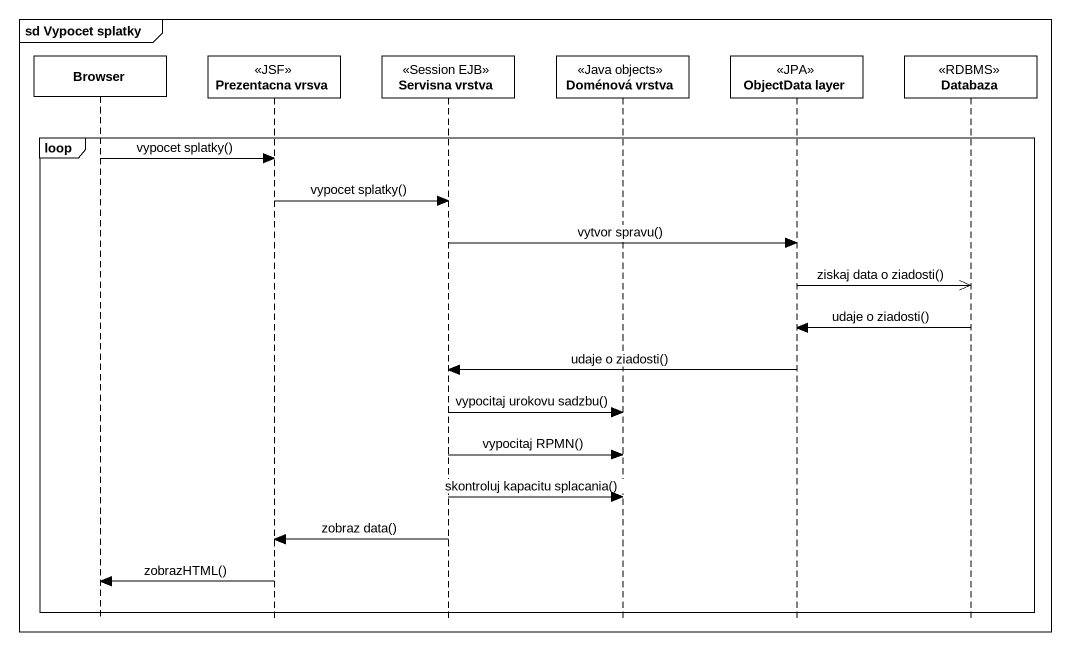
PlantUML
@startuml
mainframe sd Vypocet splatky
hide footbox
participant Browser
participant "Prezentacna vrsva" as Prezentacna_vrsva <<JSF>>
participant "Servisna vrstva" as Servisna_vrstva <<Session EJB>>
participant "Doménová vrstva" as Doménová_vrstva <<Java objects>>
participant "ObjectData layer" as ObjectData_layer <<JPA>>
participant Databaza <<RDBMS>>

loop
  Browser -> Prezentacna_vrsva : vypocet splatky()
  Prezentacna_vrsva -> Servisna_vrstva : vypocet splatky()
  Servisna_vrstva -> ObjectData_layer : vytvor spravu()
  ObjectData_layer ->> Databaza : ziskaj data o ziadosti()
  Databaza -> ObjectData_layer : udaje o ziadosti()
  ObjectData_layer -> Servisna_vrstva : udaje o ziadosti()
  Servisna_vrstva -> Doménová_vrstva : vypocitaj urokovu sadzbu()
  Servisna_vrstva -> Doménová_vrstva : vypocitaj RPMN()
  Servisna_vrstva -> Doménová_vrstva : skontroluj kapacitu splacania()
  Servisna_vrstva -> Prezentacna_vrsva : zobraz data()
  Prezentacna_vrsva -> Browser : zobrazHTML()
end
@enduml
